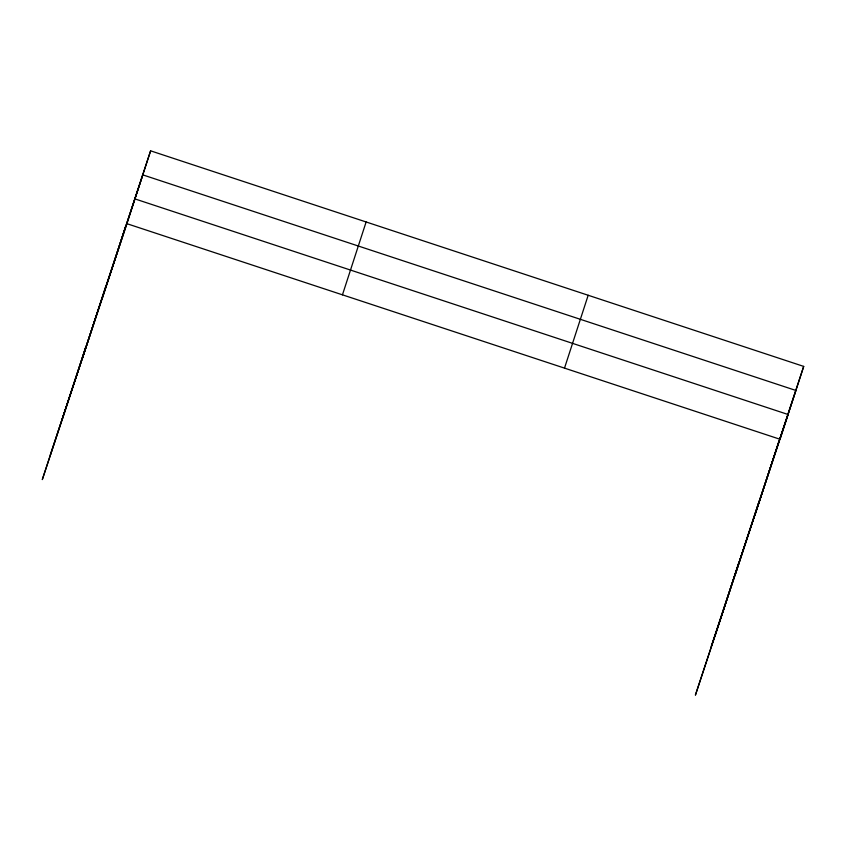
<?xml version="1.0" encoding="UTF-8"?>
<svg xmlns="http://www.w3.org/2000/svg" width="846" height="846" viewBox="0 0 846 846"><rect width="100%" height="100%" fill="white"/><g stroke="black" fill="none" stroke-linecap="round" stroke-linejoin="round"><path stroke-width="1.27" d="M62.012 419.997L85.689 347.124M82.326 358.577L105.993 285.715M102.038 298.976L125.705 226.115M126.932 223.693L150.609 150.831L803.7 366.403L780.023 439.264L126.932 223.693L42.3 479.597L150.609 150.831M342.45 294.831L366.128 221.969M564.504 368.126L588.182 295.265M715.113 635.558L738.78 562.696M735.417 574.148L759.095 501.287M755.129 514.548L778.806 441.686M50.348 454.82L142.794 174.879L795.885 390.45L711.253 646.344M803.7 366.403L695.391 695.169L788.081 414.498L134.979 198.926"/></g></svg>
